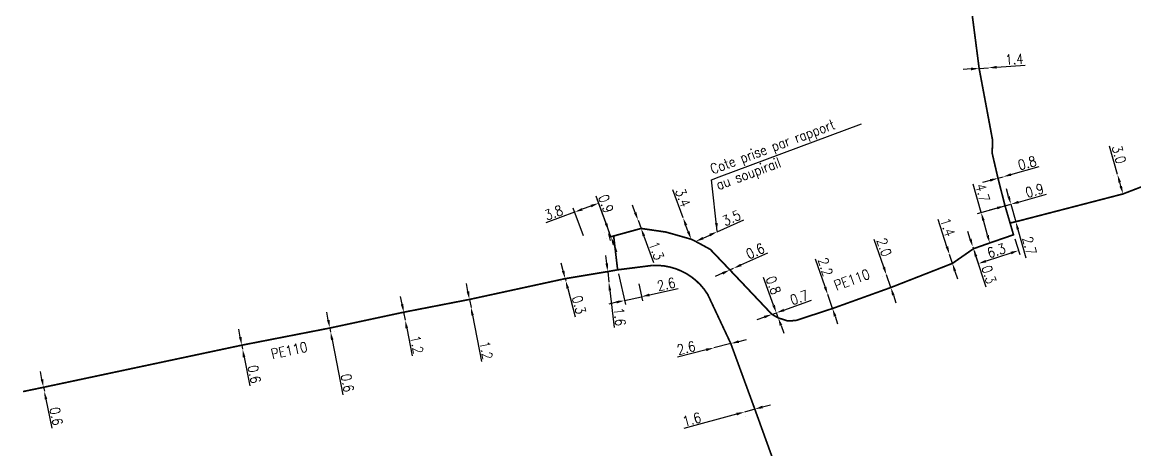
# Model space of a CAD drawing. Header units: millimetres. Extents: x 147000 to 147997, y 130417 to 131006.
# Drawn here: x 146999.9 to 147165.3, y 130639.2 to 130702.8 of the extents above; entities that cross this region are included whole.
import ezdxf
from ezdxf.enums import TextEntityAlignment as Align

# ---------------------------------------------------------------- set-up
doc = ezdxf.new("R2010")
doc.units = ezdxf.units.MM
doc.header["$PDMODE"] = 34
doc.linetypes.add('L_100_PE', pattern=[14, 10, -1.5, 1, -1.5])
doc.layers.get('0').update_dxf_attribs({"linetype": 'CONTINUOUS'})
doc.layers.get('Defpoints').update_dxf_attribs({"linetype": 'CONTINUOUS'})
doc.layers.add('L_140', color=3, linetype='CONTINUOUS')
doc.layers.add('L_340', color=7, linetype='CONTINUOUS')
doc.styles.get("Standard").update_dxf_attribs({"font": 'romans.shx', "width": 0.85})
doc.dimstyles.get("Standard").update_dxf_attribs({"dimtxt": 1.5, "dimasz": 1.2, "dimexe": 0.625, "dimexo": 0.625, "dimgap": 0.25, "dimtad": 1, "dimdec": 1, "dimzin": 0, "dimdsep": 46, "dimtxsty": 'Standard', "dimcen": -0.5, "dimadec": 0, "dimazin": 0, "dimtfac": 1, "dimtdec": 1, "dimtmove": 0, "dimatfit": 3, "dimfxl": 0, "dimtolj": 1, "dimtzin": 0, "dimarcsym": 0})

# ---------------------------------------------------------------- blocks, each defined once
blk = doc.blocks.new('L_340_07')
at = {"color": 0, "linetype": 'Continuous', "const_width": 0.25, "flags": 128}
blk.add_lwpolyline([(0, 0), (1.25, 0)], dxfattribs=at)
at = {"color": 0, "linetype": 'Continuous', "flags": 128}
blk.add_lwpolyline([(1.25, -0.5), (1.25, 0.5)], dxfattribs=at)
at = {"color": 0, "linetype": 'Continuous', "width": 0.75, "flags": 3}
for tag, p in [('DEF_LEG', (0.72, -3.47)), ('DEF_COUP', (0.72, -5.97)), ('DEF_TYPE', (0.72, -8.47))]:
    blk.add_attdef(tag, text='', height=1.2, dxfattribs=at).set_placement(p, align=Align.MIDDLE)
blk = doc.blocks.new('*D160')
at = {"layer": 'Defpoints', "color": 0, "linetype": 'Continuous', "transparency": 16777216}
for p in [(147003.04, 130648.52), (147003.16, 130647.94), (147003.16, 130647.94)]:
    blk.add_point(p, dxfattribs=at)
at = {"layer": 'L_140', "color": 0, "linetype": 'Continuous', "lineweight": -2, "transparency": 16777216}
for p, q in [((147002.81, 130649.7), (147002.58, 130650.88)), ((147003.04, 130648.52), (147003.16, 130647.94)), ((147003.39, 130646.76), (147004.25, 130642.47))]:
    blk.add_line(p, q, dxfattribs=at)
at = {"layer": 'L_140', "color": 0, "linetype": 'Continuous', "transparency": 16777216}
for points in [[(147003.01, 130649.74), (147002.62, 130649.66), (147003.04, 130648.52)], [(147003.59, 130646.8), (147003.2, 130646.72), (147003.16, 130647.94)]]:
    blk.add_solid(points, dxfattribs=at)
at = {"layer": 'L_140', "color": 0, "linetype": 'Continuous', "transparency": 16777216, "insert": (147004.92, 130644.22), "char_height": 1.5, "attachment_point": 5, "rotation": 281.2178}
blk.add_mtext('\\A1;0.6', dxfattribs=at)
blk = doc.blocks.new('*D161')
at = {"layer": 'Defpoints', "color": 0, "linetype": 'Continuous', "transparency": 16777216}
for p in [(147032.52, 130654.78), (147032.64, 130654.19), (147032.64, 130654.19)]:
    blk.add_point(p, dxfattribs=at)
at = {"layer": 'L_140', "color": 0, "linetype": 'Continuous', "lineweight": -2, "transparency": 16777216}
for p, q in [((147032.29, 130655.96), (147032.06, 130657.14)), ((147032.52, 130654.78), (147032.64, 130654.19)), ((147032.87, 130653.01), (147033.7, 130648.72))]:
    blk.add_line(p, q, dxfattribs=at)
at = {"layer": 'L_140', "color": 0, "linetype": 'Continuous', "transparency": 16777216}
for points in [[(147032.49, 130656), (147032.1, 130655.92), (147032.52, 130654.78)], [(147033.06, 130653.05), (147032.67, 130652.97), (147032.64, 130654.19)]]:
    blk.add_solid(points, dxfattribs=at)
at = {"layer": 'L_140', "color": 0, "linetype": 'Continuous', "transparency": 16777216, "insert": (147034.38, 130650.47), "char_height": 1.5, "attachment_point": 5, "rotation": 281.0274}
blk.add_mtext('\\A1;0.6', dxfattribs=at)
blk = doc.blocks.new('*D162')
at = {"layer": 'Defpoints', "color": 0, "linetype": 'Continuous', "transparency": 16777216}
for p in [(147045.62, 130657.33), (147045.73, 130656.74), (147045.73, 130656.74)]:
    blk.add_point(p, dxfattribs=at)
at = {"layer": 'L_140', "color": 0, "linetype": 'Continuous', "lineweight": -2, "transparency": 16777216}
for p, q in [((147045.39, 130658.51), (147045.16, 130659.69)), ((147045.62, 130657.33), (147045.73, 130656.74)), ((147046.23, 130657.45), (147046.23, 130657.45)), ((147045.96, 130655.56), (147047.55, 130647.42)), ((147046.35, 130656.86), (147046.35, 130656.86))]:
    blk.add_line(p, q, dxfattribs=at)
at = {"layer": 'L_140', "color": 0, "linetype": 'Continuous', "transparency": 16777216}
for points in [[(147045.58, 130658.55), (147045.19, 130658.47), (147045.62, 130657.33)], [(147046.16, 130655.6), (147045.77, 130655.53), (147045.73, 130656.74)]]:
    blk.add_solid(points, dxfattribs=at)
at = {"layer": 'L_140', "color": 0, "linetype": 'Continuous', "transparency": 16777216, "insert": (147048.23, 130649.17), "char_height": 1.5, "attachment_point": 5, "rotation": 281.0274}
blk.add_mtext('\\A1;0.6', dxfattribs=at)
blk = doc.blocks.new('*D169')
at = {"layer": 'Defpoints', "color": 0, "linetype": 'Continuous', "transparency": 16777216}
for p in [(147137.76, 130668.27), (147137.76, 130668.27), (147138.2, 130666.94)]:
    blk.add_point(p, dxfattribs=at)
at = {"layer": 'L_140', "color": 0, "linetype": 'Continuous', "lineweight": -2, "transparency": 16777216}
for p, q in [((147137.39, 130669.41), (147136.06, 130673.44)), ((147138.2, 130666.94), (147137.76, 130668.27)), ((147138.57, 130665.8), (147138.95, 130664.66))]:
    blk.add_line(p, q, dxfattribs=at)
at = {"layer": 'L_140', "color": 0, "linetype": 'Continuous', "transparency": 16777216}
for points in [[(147137.58, 130669.47), (147137.2, 130669.35), (147137.76, 130668.27)], [(147138.76, 130665.86), (147138.38, 130665.74), (147138.2, 130666.94)]]:
    blk.add_solid(points, dxfattribs=at)
at = {"layer": 'L_140', "color": 0, "linetype": 'Continuous', "transparency": 16777216, "insert": (147137.49, 130672.31), "char_height": 1.5, "attachment_point": 5, "rotation": 288.2058}
blk.add_mtext('\\A1;1.4', dxfattribs=at)
blk = doc.blocks.new('*D170')
at = {"layer": 'Defpoints', "color": 0, "linetype": 'Continuous', "transparency": 16777216}
for p in [(147141.23, 130669.41), (147141.23, 130669.41), (147141.33, 130669.12)]:
    blk.add_point(p, dxfattribs=at)
at = {"layer": 'L_140', "color": 0, "linetype": 'Continuous', "lineweight": -2, "transparency": 16777216}
for p, q in [((147140.86, 130670.55), (147140.49, 130671.69)), ((147141.23, 130669.41), (147141.33, 130669.12)), ((147141.7, 130667.98), (147143.17, 130663.47))]:
    blk.add_line(p, q, dxfattribs=at)
at = {"layer": 'L_140', "color": 0, "linetype": 'Continuous', "transparency": 16777216}
for points in [[(147141.05, 130670.61), (147140.67, 130670.49), (147141.23, 130669.41)], [(147141.89, 130668.04), (147141.51, 130667.92), (147141.33, 130669.12)]]:
    blk.add_solid(points, dxfattribs=at)
at = {"layer": 'L_140', "color": 0, "linetype": 'Continuous', "transparency": 16777216, "insert": (147143.63, 130665.28), "char_height": 1.5, "attachment_point": 5, "rotation": 288.0237}
blk.add_mtext('\\A1;0.3', dxfattribs=at)
blk = doc.blocks.new('*D171')
at = {"layer": 'Defpoints', "color": 0, "linetype": 'Continuous', "transparency": 16777216}
for p in [(147146.89, 130675.73), (147142.47, 130674.49), (147143.74, 130669.97)]:
    blk.add_point(p, dxfattribs=at)
at = {"layer": 'L_140', "color": 0, "linetype": 'Continuous', "lineweight": -2, "transparency": 16777216}
for p, q in [((147142.47, 130674.49), (147141.29, 130678.7)), ((147146.28, 130675.56), (147141.87, 130674.32)), ((147143.42, 130671.12), (147142.8, 130673.34))]:
    blk.add_line(p, q, dxfattribs=at)
at = {"layer": 'L_140', "color": 0, "linetype": 'Continuous', "transparency": 16777216}
for points in [[(147142.99, 130673.39), (147142.61, 130673.28), (147142.47, 130674.49)], [(147143.61, 130671.17), (147143.23, 130671.07), (147143.74, 130669.97)]]:
    blk.add_solid(points, dxfattribs=at)
at = {"layer": 'L_140', "color": 0, "linetype": 'Continuous', "transparency": 16777216, "insert": (147142.69, 130677.44), "char_height": 1.5, "attachment_point": 5, "rotation": 285.6737}
blk.add_mtext('\\A1;4.7', dxfattribs=at)
blk = doc.blocks.new('*D172')
at = {"layer": 'Defpoints', "color": 0, "linetype": 'Continuous', "transparency": 16777216}
for p in [(147147.28, 130671.19), (147141.23, 130669.41), (147142.05, 130666.9)]:
    blk.add_point(p, dxfattribs=at)
at = {"layer": 'L_140', "color": 0, "linetype": 'Continuous', "lineweight": -2, "transparency": 16777216}
for p, q in [((147147.47, 130670.6), (147148.23, 130668.26)), ((147141.43, 130668.81), (147142.24, 130666.31)), ((147146.9, 130668.48), (147143.19, 130667.28))]:
    blk.add_line(p, q, dxfattribs=at)
at = {"layer": 'L_140', "color": 0, "linetype": 'Continuous', "transparency": 16777216}
for points in [[(147146.84, 130668.67), (147146.96, 130668.29), (147148.04, 130668.85)], [(147143.13, 130667.47), (147143.25, 130667.09), (147142.05, 130666.9)]]:
    blk.add_solid(points, dxfattribs=at)
at = {"layer": 'L_140', "color": 0, "linetype": 'Continuous', "transparency": 16777216, "insert": (147144.73, 130668.83), "char_height": 1.5, "attachment_point": 5, "rotation": 18.0237}
blk.add_mtext('\\A1;6.3', dxfattribs=at)
blk = doc.blocks.new('*D173')
at = {"layer": 'Defpoints', "color": 0, "linetype": 'Continuous', "transparency": 16777216}
for p in [(147146.89, 130675.73), (147146.89, 130675.73), (147147.62, 130673.13)]:
    blk.add_point(p, dxfattribs=at)
at = {"layer": 'L_140', "color": 0, "linetype": 'Continuous', "lineweight": -2, "transparency": 16777216}
for p, q in [((147146.56, 130676.88), (147146.24, 130678.04)), ((147146.89, 130675.73), (147147.62, 130673.13)), ((147147.94, 130671.97), (147149.12, 130667.76))]:
    blk.add_line(p, q, dxfattribs=at)
at = {"layer": 'L_140', "color": 0, "linetype": 'Continuous', "transparency": 16777216}
for points in [[(147146.75, 130676.94), (147146.37, 130676.83), (147146.89, 130675.73)], [(147148.13, 130672.03), (147147.75, 130671.92), (147147.62, 130673.13)]]:
    blk.add_solid(points, dxfattribs=at)
at = {"layer": 'L_140', "color": 0, "linetype": 'Continuous', "transparency": 16777216, "insert": (147149.66, 130669.56), "char_height": 1.5, "attachment_point": 5, "rotation": 285.6737}
blk.add_mtext('\\A1;2.7', dxfattribs=at)
blk = doc.blocks.new('*D174')
at = {"layer": 'Defpoints', "color": 0, "linetype": 'Continuous', "transparency": 16777216}
for p in [(147146.02, 130675.49), (147146.89, 130675.73), (147146.89, 130675.73)]:
    blk.add_point(p, dxfattribs=at)
at = {"layer": 'L_140', "color": 0, "linetype": 'Continuous', "lineweight": -2, "transparency": 16777216}
for p, q in [((147148.04, 130676.05), (147152.19, 130677.22)), ((147146.02, 130675.49), (147146.89, 130675.73)), ((147144.86, 130675.16), (147143.71, 130674.84))]:
    blk.add_line(p, q, dxfattribs=at)
at = {"layer": 'L_140', "color": 0, "linetype": 'Continuous', "transparency": 16777216}
for points in [[(147144.81, 130675.35), (147144.92, 130674.97), (147146.02, 130675.49)], [(147147.99, 130676.24), (147148.1, 130675.86), (147146.89, 130675.73)]]:
    blk.add_solid(points, dxfattribs=at)
at = {"layer": 'L_140', "color": 0, "linetype": 'Continuous', "transparency": 16777216, "insert": (147150.42, 130677.76), "char_height": 1.5, "attachment_point": 5, "rotation": 15.6739}
blk.add_mtext('\\A1;0.9', dxfattribs=at)
blk = doc.blocks.new('*D175')
at = {"layer": 'Defpoints', "color": 0, "linetype": 'Continuous', "transparency": 16777216}
for p in [(147162.75, 130680.15), (147162.75, 130680.15), (147163.56, 130677.26)]:
    blk.add_point(p, dxfattribs=at)
at = {"layer": 'L_140', "color": 0, "linetype": 'Continuous', "lineweight": -2, "transparency": 16777216}
for p, q in [((147162.75, 130680.15), (147161.56, 130684.36)), ((147162.14, 130679.98), (147162.14, 130679.98)), ((147163.23, 130678.42), (147163.07, 130679)), ((147162.95, 130677.1), (147162.95, 130677.1))]:
    blk.add_line(p, q, dxfattribs=at)
at = {"layer": 'L_140', "color": 0, "linetype": 'Continuous', "transparency": 16777216}
for points in [[(147163.26, 130679.05), (147162.88, 130678.94), (147162.75, 130680.15)], [(147163.42, 130678.47), (147163.04, 130678.37), (147163.56, 130677.26)]]:
    blk.add_solid(points, dxfattribs=at)
at = {"layer": 'L_140', "color": 0, "linetype": 'Continuous', "transparency": 16777216, "insert": (147162.96, 130683.11), "char_height": 1.5, "attachment_point": 5, "rotation": 285.6733}
blk.add_mtext('\\A1;3.0', dxfattribs=at)
blk = doc.blocks.new('*D213')
at = {"layer": 'Defpoints', "color": 0, "linetype": 'Continuous', "transparency": 16777216}
for p in [(147142.17, 130695.91), (147143.56, 130696.01), (147143.56, 130696.01)]:
    blk.add_point(p, dxfattribs=at)
at = {"layer": 'L_140', "color": 0, "linetype": 'Continuous', "lineweight": -2, "transparency": 16777216}
for p, q in [((147140.97, 130695.83), (147139.77, 130695.75)), ((147142.12, 130696.54), (147142.12, 130696.54)), ((147142.17, 130695.91), (147143.56, 130696.01)), ((147143.52, 130696.63), (147143.52, 130696.63)), ((147144.76, 130696.09), (147149, 130696.39))]:
    blk.add_line(p, q, dxfattribs=at)
at = {"layer": 'L_140', "color": 0, "linetype": 'Continuous', "transparency": 16777216}
for points in [[(147140.95, 130696.03), (147140.98, 130695.63), (147142.17, 130695.91)], [(147144.75, 130696.29), (147144.77, 130695.89), (147143.56, 130696.01)]]:
    blk.add_solid(points, dxfattribs=at)
at = {"layer": 'L_140', "color": 0, "linetype": 'Continuous', "transparency": 16777216, "insert": (147147.41, 130697.28), "char_height": 1.5, "attachment_point": 5, "rotation": 3.9646}
blk.add_mtext('\\A1;1.4', dxfattribs=at)
blk = doc.blocks.new('*D217')
at = {"layer": 'Defpoints', "color": 0, "linetype": 'Continuous', "transparency": 16777216}
for p in [(147144.97, 130679.6), (147145.74, 130679.81), (147145.74, 130679.81)]:
    blk.add_point(p, dxfattribs=at)
at = {"layer": 'L_140', "color": 0, "linetype": 'Continuous', "lineweight": -2, "transparency": 16777216}
for p, q in [((147146.89, 130680.14), (147151.1, 130681.32)), ((147143.81, 130679.27), (147142.66, 130678.95)), ((147144.97, 130679.6), (147145.74, 130679.81))]:
    blk.add_line(p, q, dxfattribs=at)
at = {"layer": 'L_140', "color": 0, "linetype": 'Continuous', "transparency": 16777216}
for points in [[(147146.84, 130680.33), (147146.95, 130679.95), (147145.74, 130679.81)], [(147143.76, 130679.47), (147143.87, 130679.08), (147144.97, 130679.6)]]:
    blk.add_solid(points, dxfattribs=at)
at = {"layer": 'L_140', "color": 0, "linetype": 'Continuous', "transparency": 16777216, "insert": (147149.31, 130681.85), "char_height": 1.5, "attachment_point": 5, "rotation": 15.6737}
blk.add_mtext('\\A1;0.8', dxfattribs=at)
blk = doc.blocks.new('*D232')
at = {"layer": 'Defpoints', "color": 0, "linetype": 'Continuous', "transparency": 16777216}
for p in [(147056.59, 130659.68), (147056.82, 130658.5), (147056.82, 130658.5)]:
    blk.add_point(p, dxfattribs=at)
at = {"layer": 'L_140', "color": 0, "linetype": 'Continuous', "lineweight": -2, "transparency": 16777216}
for p, q in [((147056.37, 130660.86), (147056.14, 130662.04)), ((147056.59, 130659.68), (147056.82, 130658.5)), ((147057.05, 130657.33), (147057.85, 130653.21))]:
    blk.add_line(p, q, dxfattribs=at)
at = {"layer": 'L_140', "color": 0, "linetype": 'Continuous', "transparency": 16777216}
for points in [[(147056.56, 130660.9), (147056.17, 130660.82), (147056.59, 130659.68)], [(147057.25, 130657.36), (147056.85, 130657.29), (147056.82, 130658.5)]]:
    blk.add_solid(points, dxfattribs=at)
at = {"layer": 'L_140', "color": 0, "linetype": 'Continuous', "transparency": 16777216, "insert": (147058.55, 130654.87), "char_height": 1.5, "attachment_point": 5, "rotation": 280.9656}
blk.add_mtext('\\A1;1.2', dxfattribs=at)
blk = doc.blocks.new('*D233')
at = {"layer": 'Defpoints', "color": 0, "linetype": 'Continuous', "transparency": 16777216}
for p in [(147066.38, 130661.58), (147066.61, 130660.4), (147066.61, 130660.4)]:
    blk.add_point(p, dxfattribs=at)
at = {"layer": 'L_140', "color": 0, "linetype": 'Continuous', "lineweight": -2, "transparency": 16777216}
for p, q in [((147066.15, 130662.76), (147065.92, 130663.93)), ((147066.38, 130661.58), (147066.61, 130660.4)), ((147066.83, 130659.22), (147068.16, 130652.36))]:
    blk.add_line(p, q, dxfattribs=at)
at = {"layer": 'L_140', "color": 0, "linetype": 'Continuous', "transparency": 16777216}
for points in [[(147066.35, 130662.79), (147065.95, 130662.72), (147066.38, 130661.58)], [(147067.03, 130659.26), (147066.64, 130659.18), (147066.61, 130660.4)]]:
    blk.add_solid(points, dxfattribs=at)
at = {"layer": 'L_140', "color": 0, "linetype": 'Continuous', "transparency": 16777216, "insert": (147068.86, 130654.02), "char_height": 1.5, "attachment_point": 5, "rotation": 280.9656}
blk.add_mtext('\\A1;1.2', dxfattribs=at)
blk = doc.blocks.new('*D234')
at = {"layer": 'Defpoints', "color": 0, "linetype": 'Continuous', "transparency": 16777216}
for p in [(147080.61, 130664.67), (147080.69, 130664.38), (147080.69, 130664.38)]:
    blk.add_point(p, dxfattribs=at)
at = {"layer": 'L_140', "color": 0, "linetype": 'Continuous', "lineweight": -2, "transparency": 16777216}
for p, q in [((147080.31, 130665.83), (147080, 130666.99)), ((147080.01, 130664.51), (147080.01, 130664.51)), ((147080.09, 130664.22), (147080.09, 130664.22)), ((147080.61, 130664.67), (147080.69, 130664.38)), ((147081, 130663.21), (147082.11, 130658.99))]:
    blk.add_line(p, q, dxfattribs=at)
at = {"layer": 'L_140', "color": 0, "linetype": 'Continuous', "transparency": 16777216}
for points in [[(147080.5, 130665.88), (147080.12, 130665.77), (147080.61, 130664.67)], [(147081.19, 130663.27), (147080.8, 130663.16), (147080.69, 130664.38)]]:
    blk.add_solid(points, dxfattribs=at)
at = {"layer": 'L_140', "color": 0, "linetype": 'Continuous', "transparency": 16777216, "insert": (147082.67, 130660.77), "char_height": 1.5, "attachment_point": 5, "rotation": 284.7319}
blk.add_mtext('\\A1;0.3', dxfattribs=at)
blk = doc.blocks.new('*D235')
at = {"layer": 'Defpoints', "color": 0, "linetype": 'Continuous', "transparency": 16777216}
for p in [(147082.02, 130674.56), (147083.54, 130670.42), (147087.42, 130670.9)]:
    blk.add_point(p, dxfattribs=at)
at = {"layer": 'L_340', "color": 0, "linetype": 'Continuous', "lineweight": -2, "transparency": 16777216}
for p, q in [((147084.45, 130675.46), (147083.14, 130674.98)), ((147087.2, 130671.48), (147085.36, 130676.46)), ((147082.02, 130674.56), (147077.75, 130672.99)), ((147083.33, 130671.01), (147081.8, 130675.15))]:
    blk.add_line(p, q, dxfattribs=at)
at = {"layer": 'L_340', "color": 0, "linetype": 'Continuous', "transparency": 16777216}
for points in [[(147084.38, 130675.65), (147084.52, 130675.27), (147085.58, 130675.88)], [(147083.07, 130675.16), (147083.21, 130674.79), (147082.02, 130674.56)]]:
    blk.add_solid(points, dxfattribs=at)
at = {"layer": 'L_340', "color": 0, "linetype": 'Continuous', "transparency": 16777216, "insert": (147078.9, 130674.47), "char_height": 1.5, "attachment_point": 5, "rotation": 20.2794}
blk.add_mtext('\\A1;3.8', dxfattribs=at)
blk = doc.blocks.new('*D236')
at = {"layer": 'Defpoints', "color": 0, "linetype": 'Continuous', "transparency": 16777216}
for p in [(147087.11, 130671.74), (147087.11, 130671.74), (147087.42, 130670.9)]:
    blk.add_point(p, dxfattribs=at)
at = {"layer": 'L_340', "color": 0, "linetype": 'Continuous', "lineweight": -2, "transparency": 16777216}
for p, q in [((147086.69, 130672.86), (147085.2, 130676.91)), ((147086.52, 130671.52), (147086.52, 130671.52)), ((147086.83, 130670.68), (147086.83, 130670.68)), ((147087.42, 130670.9), (147087.11, 130671.74)), ((147087.84, 130669.77), (147088.25, 130668.64))]:
    blk.add_line(p, q, dxfattribs=at)
at = {"layer": 'L_340', "color": 0, "linetype": 'Continuous', "transparency": 16777216}
for points in [[(147086.88, 130672.93), (147086.5, 130672.8), (147087.11, 130671.74)], [(147088.02, 130669.84), (147087.65, 130669.7), (147087.42, 130670.9)]]:
    blk.add_solid(points, dxfattribs=at)
at = {"layer": 'L_340', "color": 0, "linetype": 'Continuous', "transparency": 16777216, "insert": (147086.68, 130675.8), "char_height": 1.5, "attachment_point": 5, "rotation": 290.2794}
blk.add_mtext('\\A1;0.9', dxfattribs=at)
blk = doc.blocks.new('*D237')
at = {"layer": 'Defpoints', "color": 0, "linetype": 'Continuous', "transparency": 16777216}
for p in [(147091.45, 130673.34), (147091.45, 130673.34), (147091.9, 130672.13)]:
    blk.add_point(p, dxfattribs=at)
at = {"layer": 'L_140', "color": 0, "linetype": 'Continuous', "lineweight": -2, "transparency": 16777216}
for p, q in [((147091.04, 130674.47), (147090.62, 130675.6)), ((147091.45, 130673.34), (147091.9, 130672.13)), ((147092.32, 130671), (147093.77, 130667.07))]:
    blk.add_line(p, q, dxfattribs=at)
at = {"layer": 'L_140', "color": 0, "linetype": 'Continuous', "transparency": 16777216}
for points in [[(147091.22, 130674.54), (147090.85, 130674.4), (147091.45, 130673.34)], [(147092.51, 130671.07), (147092.13, 130670.93), (147091.9, 130672.13)]]:
    blk.add_solid(points, dxfattribs=at)
at = {"layer": 'L_140', "color": 0, "linetype": 'Continuous', "transparency": 16777216, "insert": (147094.19, 130668.82), "char_height": 1.5, "attachment_point": 5, "rotation": 290.279}
blk.add_mtext('\\A1;1.3', dxfattribs=at)
blk = doc.blocks.new('*D238')
at = {"layer": 'Defpoints', "color": 0, "linetype": 'Continuous', "transparency": 16777216}
for p in [(147086.93, 130665.72), (147087.11, 130664.13), (147087.11, 130664.13)]:
    blk.add_point(p, dxfattribs=at)
at = {"layer": 'L_140', "color": 0, "linetype": 'Continuous', "lineweight": -2, "transparency": 16777216}
for p, q in [((147086.8, 130666.91), (147086.66, 130668.1)), ((147086.93, 130665.72), (147087.11, 130664.13)), ((147087.25, 130662.93), (147087.88, 130657.4))]:
    blk.add_line(p, q, dxfattribs=at)
at = {"layer": 'L_140', "color": 0, "linetype": 'Continuous', "transparency": 16777216}
for points in [[(147086.99, 130666.93), (147086.6, 130666.89), (147086.93, 130665.72)], [(147087.45, 130662.96), (147087.05, 130662.91), (147087.11, 130664.13)]]:
    blk.add_solid(points, dxfattribs=at)
at = {"layer": 'L_140', "color": 0, "linetype": 'Continuous', "transparency": 16777216, "insert": (147088.71, 130659), "char_height": 1.5, "attachment_point": 5, "rotation": 276.5144}
blk.add_mtext('\\A1;1.6', dxfattribs=at)
blk = doc.blocks.new('*D239')
at = {"layer": 'Defpoints', "color": 0, "linetype": 'Continuous', "transparency": 16777216}
for p in [(147102.72, 130654.38), (147102.72, 130654.38), (147105.24, 130655.02)]:
    blk.add_point(p, dxfattribs=at)
at = {"layer": 'L_140', "color": 0, "linetype": 'Continuous', "lineweight": -2, "transparency": 16777216}
for p, q in [((147106.41, 130655.32), (147107.57, 130655.62)), ((147101.56, 130654.09), (147097.32, 130653.01)), ((147105.24, 130655.02), (147102.72, 130654.38))]:
    blk.add_line(p, q, dxfattribs=at)
at = {"layer": 'L_140', "color": 0, "linetype": 'Continuous', "transparency": 16777216}
for points in [[(147106.36, 130655.51), (147106.46, 130655.13), (147105.24, 130655.02)], [(147101.51, 130654.28), (147101.61, 130653.89), (147102.72, 130654.38)]]:
    blk.add_solid(points, dxfattribs=at)
at = {"layer": 'L_140', "color": 0, "linetype": 'Continuous', "transparency": 16777216, "insert": (147098.61, 130654.37), "char_height": 1.5, "attachment_point": 5, "rotation": 14.2823}
blk.add_mtext('\\A1;2.6', dxfattribs=at)
blk = doc.blocks.new('*D240')
at = {"layer": 'Defpoints', "color": 0, "linetype": 'Continuous', "transparency": 16777216}
for p in [(147107.27, 130644.85), (147107.27, 130644.85), (147108.81, 130645.28)]:
    blk.add_point(p, dxfattribs=at)
at = {"layer": 'L_140', "color": 0, "linetype": 'Continuous', "lineweight": -2, "transparency": 16777216}
for p, q in [((147109.97, 130645.6), (147111.12, 130645.91)), ((147106.11, 130644.54), (147098.27, 130642.38)), ((147108.81, 130645.28), (147107.27, 130644.85)), ((147107.43, 130644.25), (147107.43, 130644.25)), ((147108.98, 130644.68), (147108.98, 130644.68))]:
    blk.add_line(p, q, dxfattribs=at)
at = {"layer": 'L_140', "color": 0, "linetype": 'Continuous', "transparency": 16777216}
for points in [[(147109.91, 130645.79), (147110.02, 130645.4), (147108.81, 130645.28)], [(147106.06, 130644.73), (147106.16, 130644.34), (147107.27, 130644.85)]]:
    blk.add_solid(points, dxfattribs=at)
at = {"layer": 'L_140', "color": 0, "linetype": 'Continuous', "transparency": 16777216, "insert": (147099.45, 130643.74), "char_height": 1.5, "attachment_point": 5, "rotation": 15.3552}
blk.add_mtext('\\A1;1.6', dxfattribs=at)
blk = doc.blocks.new('*D241')
at = {"layer": 'Defpoints', "color": 0, "linetype": 'Continuous', "transparency": 16777216}
for p in [(147098.15, 130673.71), (147098.15, 130673.71), (147099.34, 130670.53)]:
    blk.add_point(p, dxfattribs=at)
at = {"layer": 'L_140', "color": 0, "linetype": 'Continuous', "lineweight": -2, "transparency": 16777216}
for p, q in [((147098.15, 130673.71), (147096.61, 130677.87)), ((147098.92, 130671.65), (147098.57, 130672.59))]:
    blk.add_line(p, q, dxfattribs=at)
at = {"layer": 'L_140', "color": 0, "linetype": 'Continuous', "transparency": 16777216}
for points in [[(147098.76, 130672.66), (147098.38, 130672.52), (147098.15, 130673.71)], [(147099.11, 130671.72), (147098.73, 130671.58), (147099.34, 130670.53)]]:
    blk.add_solid(points, dxfattribs=at)
at = {"layer": 'L_140', "color": 0, "linetype": 'Continuous', "transparency": 16777216, "insert": (147098.11, 130676.7), "char_height": 1.5, "attachment_point": 5, "rotation": 290.4109}
blk.add_mtext('\\A1;3.4', dxfattribs=at)
blk = doc.blocks.new('*D242')
at = {"layer": 'Defpoints', "color": 0, "linetype": 'Continuous', "transparency": 16777216}
for p in [(147105.11, 130665.96), (147105.66, 130666.21), (147105.66, 130666.21)]:
    blk.add_point(p, dxfattribs=at)
at = {"layer": 'L_140', "color": 0, "linetype": 'Continuous', "lineweight": -2, "transparency": 16777216}
for p, q in [((147106.75, 130666.7), (147110.74, 130668.5)), ((147104.02, 130665.47), (147102.92, 130664.97)), ((147105.11, 130665.96), (147105.66, 130666.21))]:
    blk.add_line(p, q, dxfattribs=at)
at = {"layer": 'L_140', "color": 0, "linetype": 'Continuous', "transparency": 16777216}
for points in [[(147103.94, 130665.65), (147104.1, 130665.28), (147105.11, 130665.96)], [(147106.67, 130666.88), (147106.84, 130666.52), (147105.66, 130666.21)]]:
    blk.add_solid(points, dxfattribs=at)
at = {"layer": 'L_140', "color": 0, "linetype": 'Continuous', "transparency": 16777216, "insert": (147108.88, 130668.76), "char_height": 1.5, "attachment_point": 5, "rotation": 24.2773}
blk.add_mtext('\\A1;0.6', dxfattribs=at)
blk = doc.blocks.new('*D243')
at = {"layer": 'Defpoints', "color": 0, "linetype": 'Continuous', "transparency": 16777216}
for p in [(147111.36, 130659.36), (147112.02, 130659.59), (147112.02, 130659.59)]:
    blk.add_point(p, dxfattribs=at)
at = {"layer": 'L_140', "color": 0, "linetype": 'Continuous', "lineweight": -2, "transparency": 16777216}
for p, q in [((147113.15, 130660), (147117.26, 130661.46)), ((147110.23, 130658.96), (147109.09, 130658.56)), ((147111.36, 130659.36), (147112.02, 130659.59))]:
    blk.add_line(p, q, dxfattribs=at)
at = {"layer": 'L_140', "color": 0, "linetype": 'Continuous', "transparency": 16777216}
for points in [[(147110.16, 130659.15), (147110.29, 130658.77), (147111.36, 130659.36)], [(147113.08, 130660.19), (147113.21, 130659.81), (147112.02, 130659.59)]]:
    blk.add_solid(points, dxfattribs=at)
at = {"layer": 'L_140', "color": 0, "linetype": 'Continuous', "transparency": 16777216, "insert": (147115.43, 130661.87), "char_height": 1.5, "attachment_point": 5, "rotation": 19.5918}
blk.add_mtext('\\A1;0.7', dxfattribs=at)
blk = doc.blocks.new('*D244')
at = {"layer": 'Defpoints', "color": 0, "linetype": 'Continuous', "transparency": 16777216}
for p in [(147112.02, 130659.59), (147112.02, 130659.59), (147112.29, 130658.84)]:
    blk.add_point(p, dxfattribs=at)
at = {"layer": 'L_140', "color": 0, "linetype": 'Continuous', "lineweight": -2, "transparency": 16777216}
for p, q in [((147111.6, 130660.72), (147110.09, 130664.82)), ((147112.29, 130658.84), (147112.02, 130659.59)), ((147112.71, 130657.72), (147113.12, 130656.59))]:
    blk.add_line(p, q, dxfattribs=at)
at = {"layer": 'L_140', "color": 0, "linetype": 'Continuous', "transparency": 16777216}
for points in [[(147111.79, 130660.79), (147111.41, 130660.65), (147112.02, 130659.59)], [(147112.89, 130657.79), (147112.52, 130657.65), (147112.29, 130658.84)]]:
    blk.add_solid(points, dxfattribs=at)
at = {"layer": 'L_140', "color": 0, "linetype": 'Continuous', "transparency": 16777216, "insert": (147111.58, 130663.68), "char_height": 1.5, "attachment_point": 5, "rotation": 290.1843}
blk.add_mtext('\\A1;0.8', dxfattribs=at)
blk = doc.blocks.new('*D245')
at = {"layer": 'Defpoints', "color": 0, "linetype": 'Continuous', "transparency": 16777216}
for p in [(147119.65, 130662.31), (147119.65, 130662.31), (147120.36, 130660.23)]:
    blk.add_point(p, dxfattribs=at)
at = {"layer": 'L_140', "color": 0, "linetype": 'Continuous', "lineweight": -2, "transparency": 16777216}
for p, q in [((147119.26, 130663.45), (147117.85, 130667.58)), ((147120.36, 130660.23), (147119.65, 130662.31)), ((147120.75, 130659.09), (147121.13, 130657.96))]:
    blk.add_line(p, q, dxfattribs=at)
at = {"layer": 'L_140', "color": 0, "linetype": 'Continuous', "transparency": 16777216}
for points in [[(147119.45, 130663.51), (147119.07, 130663.38), (147119.65, 130662.31)], [(147120.94, 130659.16), (147120.56, 130659.03), (147120.36, 130660.23)]]:
    blk.add_solid(points, dxfattribs=at)
at = {"layer": 'L_140', "color": 0, "linetype": 'Continuous', "transparency": 16777216, "insert": (147119.31, 130666.41), "char_height": 1.5, "attachment_point": 5, "rotation": 288.8294}
blk.add_mtext('\\A1;2.2', dxfattribs=at)
blk = doc.blocks.new('*D246')
at = {"layer": 'Defpoints', "color": 0, "linetype": 'Continuous', "transparency": 16777216}
for p in [(147128.38, 130665.24), (147128.38, 130665.24), (147129.03, 130663.35)]:
    blk.add_point(p, dxfattribs=at)
at = {"layer": 'L_140', "color": 0, "linetype": 'Continuous', "lineweight": -2, "transparency": 16777216}
for p, q in [((147127.99, 130666.38), (147126.58, 130670.51)), ((147127.79, 130665.04), (147127.79, 130665.04)), ((147129.03, 130663.35), (147128.38, 130665.24)), ((147128.43, 130663.15), (147128.43, 130663.15)), ((147129.41, 130662.21), (147129.8, 130661.08))]:
    blk.add_line(p, q, dxfattribs=at)
at = {"layer": 'L_140', "color": 0, "linetype": 'Continuous', "transparency": 16777216}
for points in [[(147128.18, 130666.44), (147127.8, 130666.31), (147128.38, 130665.24)], [(147129.6, 130662.28), (147129.22, 130662.15), (147129.03, 130663.35)]]:
    blk.add_solid(points, dxfattribs=at)
at = {"layer": 'L_140', "color": 0, "linetype": 'Continuous', "transparency": 16777216, "insert": (147128.04, 130669.34), "char_height": 1.5, "attachment_point": 5, "rotation": 288.8299}
blk.add_mtext('\\A1;2.0', dxfattribs=at)
blk = doc.blocks.new('*D247')
at = {"layer": 'Defpoints', "color": 0, "linetype": 'Continuous', "transparency": 16777216}
for p in [(147103.21, 130671.64), (147103.21, 130671.64), (147100.02, 130670.2)]:
    blk.add_point(p, dxfattribs=at)
at = {"layer": 'L_140', "color": 0, "linetype": 'Continuous', "lineweight": -2, "transparency": 16777216}
for p, q in [((147103.21, 130671.64), (147107.19, 130673.43)), ((147101.11, 130670.69), (147102.12, 130671.14))]:
    blk.add_line(p, q, dxfattribs=at)
at = {"layer": 'L_140', "color": 0, "linetype": 'Continuous', "transparency": 16777216}
for points in [[(147101.03, 130670.87), (147101.2, 130670.51), (147100.02, 130670.2)], [(147102.03, 130671.33), (147102.2, 130670.96), (147103.21, 130671.64)]]:
    blk.add_solid(points, dxfattribs=at)
at = {"layer": 'L_140', "color": 0, "linetype": 'Continuous', "transparency": 16777216, "insert": (147105.34, 130673.69), "char_height": 1.5, "attachment_point": 5, "rotation": 24.2772}
blk.add_mtext('\\A1;3.5', dxfattribs=at)
blk = doc.blocks.new('*D251')
at = {"layer": 'Defpoints', "color": 0, "linetype": 'Continuous', "transparency": 16777216}
for p in [(147088.41, 130665.98), (147091.4, 130664.49), (147091.97, 130661.99)]:
    blk.add_point(p, dxfattribs=at)
at = {"layer": 'L_140', "color": 0, "linetype": 'Continuous', "lineweight": -2, "transparency": 16777216}
for p, q in [((147088.54, 130665.37), (147089.56, 130660.81)), ((147091.54, 130663.88), (147092.1, 130661.38)), ((147089.43, 130661.42), (147091.97, 130661.99)), ((147093.14, 130662.26), (147097.4, 130663.21)), ((147088.26, 130661.16), (147087.09, 130660.9))]:
    blk.add_line(p, q, dxfattribs=at)
at = {"layer": 'L_140', "color": 0, "linetype": 'Continuous', "transparency": 16777216}
for points in [[(147093.09, 130662.45), (147093.18, 130662.06), (147091.97, 130661.99)], [(147088.21, 130661.36), (147088.3, 130660.97), (147089.43, 130661.42)]]:
    blk.add_solid(points, dxfattribs=at)
at = {"layer": 'L_140', "color": 0, "linetype": 'Continuous', "transparency": 16777216, "insert": (147095.64, 130663.84), "char_height": 1.5, "attachment_point": 5, "rotation": 12.6372}
blk.add_mtext('\\A1;2.6', dxfattribs=at)

msp = doc.modelspace()

# ---------------------------------------------------------------- linework, layer by layer
at = {"layer": 'L_140', "linetype": 'L_100_PE', "flags": 128}
for points in [[(147072.1, 130998.51, 0.25, 0.25, 0), (147075.23, 130984.06, 0.25, 0.25, 0), (147075.23, 130984.06, 0.25, 0.25, 0), (147076.7, 130976.38, 0.25, 0.25, 0), (147079.84, 130961.1, 0.25, 0.25, 0), (147082.63, 130947.04, 0.25, 0.25, 0), (147085.96, 130931.26, 0.25, 0.25, 0), (147090.16, 130913.3, 0.25, 0.25, 0), (147093.19, 130902.82, 0.25, 0.25, 0), (147095.75, 130894.79, 0.25, 0.25, 0), (147098.41, 130888.19, 0.25, 0.25, 0), (147100.21, 130883.74, 0.25, 0.25, 0), (147101.01, 130881.74, 0.25, 0.25, 0), (147108.73, 130862.62, 0.25, 0.25, 0), (147112.46, 130855.43, 0.25, 0.25, 0), (147115.47, 130845.72, 0.25, 0.25, 0), (147118.3, 130838.27, 0.25, 0.25, 0), (147123.61, 130824.98, 0.25, 0.25, 0), (147128.12, 130812.31, 0.25, 0.25, 0), (147128.12, 130812.31, 0.25, 0.25, 0), (147128.12, 130812.31, 0.25, 0.25, 0), (147128.12, 130812.31, 0.25, 0.25, 0), (147131.47, 130800.6, 0.25, 0.25, 0), (147132.52, 130794.24, 0.25, 0.25, 0), (147136.27, 130776.08, 0.25, 0.25, 0), (147138.39, 130765.42, 0.25, 0.25, 0), (147138.94, 130749.8, 0.25, 0.25, 0), (147139.18, 130742.98, 0.25, 0.25, 0), (147138.92, 130726.4, 0.25, 0.25, 0), (147139.31, 130721.28, 0.25, 0.25, 0), (147139.84, 130713.91, 0.25, 0.25, 0), (147142.17, 130695.91, 0.25, 0.25, 0), (147144.15, 130685.35, 0.25, 0.25, 0), (147144.15, 130685.35, 0.25, 0.25, 0), (147144.12, 130683.26, 0.25, 0.25, 0), (147144.97, 130679.6, 0.25, 0.25, 0), (147144.97, 130679.6, 0.25, 0.25, 0), (147146.02, 130675.49, 0.25, 0.25, 0), (147146.77, 130672.94, 0.25, 0.25, 0), (147147.28, 130671.19, 0.25, 0.25, 0), (147147.28, 130671.19, 0.25, 0.25, 0), (147147.28, 130671.19, 0.25, 0.25, 0), (147143.74, 130669.97, 0.25, 0.25, 0), (147141.33, 130669.12, 0.25, 0.25, 0), (147138.2, 130666.94, 0.25, 0.25, 0), (147129.03, 130663.35, 0.25, 0.25, 0), (147120.36, 130660.23, 0.25, 0.25, 0), (147114.91, 130658.45, 0.25, 0.25, 0), (147113.71, 130658.38, 0.25, 0.25, 0), (147112.29, 130658.84, 0.25, 0.25, 0), (147111.36, 130659.36, 0.25, 0.25, 0), (147105.11, 130665.96, 0.25, 0.25, 0), (147102.19, 130669.02, 0.25, 0.25, 0), (147100.02, 130670.2, 0.25, 0.25, 0), (147099.34, 130670.53, 0.25, 0.25, 0), (147095.62, 130671.59, 0.25, 0.25, 0), (147091.9, 130672.13, 0.25, 0.25, 0), (147087.82, 130671.01, 0.25, 0.25, 0), (147087.42, 130670.9, 0, 0, 0)], [(147216.29, 130697.16, 0.25, 0.25, 0), (147202.6, 130694.71, 0.25, 0.25, 0), (147195.24, 130691.12, 0.25, 0.25, 0), (147195.24, 130691.12, 0.25, 0.25, 0), (147191.35, 130688.13, 0.25, 0.25, 0), (147182.06, 130684.36, 0.25, 0.25, 0), (147163.56, 130677.26, 0.25, 0.25, 0), (147163.56, 130677.26, 0.25, 0.25, 0), (147147.62, 130673.13, 0.25, 0.25, 0), (147146.77, 130672.94, 0, 0, 0)], [(147000, 130566.67, 0.25, 0.25, 0), (147010.52, 130567.41, 0.25, 0.25, 0), (147030.52, 130569.04, 0.25, 0.25, 0), (147049.7, 130571.38, 0.25, 0.25, 0), (147059.2, 130572.51, 0.25, 0.25, 0), (147072.02, 130573.98, 0.25, 0.25, 0), (147085.47, 130575.84, 0.25, 0.25, 0), (147088.44, 130576.4, 0.25, 0.25, 0), (147099, 130577.7, 0.25, 0.25, 0), (147112.54, 130579.35, 0.25, 0.25, 0), (147113.59, 130579.48, 0.25, 0.25, 0), (147116.32, 130580.17, 0.25, 0.25, 0), (147119.73, 130581.55, 0.25, 0.25, 0), (147122.25, 130583.29, 0.25, 0.25, 0), (147123.61, 130585.16, 0.25, 0.25, 0), (147125.33, 130588.32, 0.25, 0.25, 0), (147126.27, 130591.22, 0.25, 0.25, 0), (147126.87, 130592.9, 0.25, 0.25, 0), (147127.28, 130594.74, 0.25, 0.25, 0), (147127.28, 130594.74, 0.25, 0.25, 0), (147127.28, 130594.74, 0.25, 0.25, 0), (147124.4, 130603.67, 0.25, 0.25, 0), (147120.54, 130615.02, 0.25, 0.25, 0), (147119.3, 130615.62, 0.25, 0.25, 0), (147118.97, 130616.57, 0.25, 0.25, 0), (147117.35, 130621.17, 0.25, 0.25, 0), (147115.16, 130627.7, 0.25, 0.25, 0), (147108.81, 130645.28, 0.25, 0.25, 0), (147105.24, 130655.02, 0.25, 0.25, 0), (147101.81, 130662.32, 0.25, 0.25, 0.275597), (147093.55, 130666.63, 0.25, 0.25, 0), (147088.41, 130665.98, 0.25, 0.25, 0), (147086.93, 130665.72, 0.25, 0.25, 0), (147080.61, 130664.67, 0.25, 0.25, 0), (147066.38, 130661.58, 0.25, 0.25, 0), (147056.59, 130659.68, 0.25, 0.25, 0), (147045.62, 130657.33, 0.25, 0.25, 0), (147032.52, 130654.78, 0.25, 0.25, 0), (147003.04, 130648.52, 0.25, 0.25, 0), (147000, 130647.89, 0, 0, 0)]]:
    msp.add_lwpolyline(points, format="xyseb", dxfattribs=at)
at = {"layer": 'L_140', "linetype": 'L_100_PE', "const_width": 0.25, "flags": 128}
msp.add_lwpolyline([(147087.82, 130671.01), (147088.41, 130665.98)], dxfattribs=at)

# ---------------------------------------------------------------- block references
at = {"layer": 'L_340', "xscale": 0.2, "rotation": 195.2303088791669}
msp.add_blockref('L_340_07', (147087.42, 130670.9), dxfattribs=at)

# ---------------------------------------------------------------- texts
at = {"layer": 'L_140', "linetype": 'Continuous', "width": 0.85}
for rotation, p in [(19.7911, (147120.93, 130662.88)), (11.9805, (147037.05, 130652.7))]:
    msp.add_text('PE110', height=1.5, rotation=rotation, dxfattribs=at).set_placement(p)
at = {"layer": 'L_140', "linetype": 'Continuous', "insert": (147103.57, 130677.36), "char_height": 1.5, "attachment_point": 7, "rotation": 20.4117}
msp.add_mtext('\\A1;Cote prise par rapport\\Pau soupirail', dxfattribs=at)

# ---------------------------------------------------------------- dimensions: what is measured, and where the dimension line sits
at = {"layer": 'L_140', "linetype": 'Continuous'}
for base, p1, p2, angle, picture, middle in [((147143.56, 130696.01), (147142.17, 130695.91), (147143.56, 130696.01), 183.9646, '*D213', (147147.48, 130696.28)), ((147162.75, 130680.15), (147163.56, 130677.26), (147162.75, 130680.15), 285.6733, '*D175', (147161.99, 130682.84)), ((147145.74, 130679.81), (147144.97, 130679.6), (147145.74, 130679.81), 195.6737, '*D217', (147149.58, 130680.89)), ((147142.47, 130674.49), (147143.74, 130669.97), (147146.89, 130675.73), 285.6737, '*D171', (147141.72, 130677.17)), ((147146.89, 130675.73), (147146.02, 130675.49), (147146.89, 130675.73), 195.6739, '*D174', (147150.69, 130676.8)), ((147098.15, 130673.71), (147099.34, 130670.53), (147098.15, 130673.71), 290.4109, '*D241', (147097.17, 130676.35)), ((147146.89, 130675.73), (147147.62, 130673.13), (147146.89, 130675.73), 285.6737, '*D173', (147148.69, 130669.29)), ((147091.45, 130673.34), (147091.9, 130672.13), (147091.45, 130673.34), 290.279, '*D237', (147093.25, 130668.47)), ((147137.76, 130668.27), (147138.2, 130666.94), (147137.76, 130668.27), 288.2058, '*D169', (147136.54, 130672)), ((147105.66, 130666.21), (147105.11, 130665.96), (147105.66, 130666.21), 204.2773, '*D242', (147109.29, 130667.84)), ((147128.38, 130665.24), (147129.03, 130663.35), (147128.38, 130665.24), 288.8299, '*D246', (147127.09, 130669.01)), ((147141.23, 130669.41), (147141.33, 130669.12), (147141.23, 130669.41), 288.0237, '*D170', (147142.68, 130664.97)), ((147142.05, 130666.9), (147147.28, 130671.19), (147141.23, 130669.41), 18.0237, '*D172', (147145.04, 130667.88)), ((147080.69, 130664.38), (147080.61, 130664.67), (147080.69, 130664.38), 104.7319, '*D234', (147081.7, 130660.52)), ((147087.11, 130664.13), (147086.93, 130665.72), (147087.11, 130664.13), 96.5144, '*D238', (147087.71, 130658.88)), ((147119.65, 130662.31), (147120.36, 130660.23), (147119.65, 130662.31), 288.8294, '*D245', (147118.36, 130666.08)), ((147091.97, 130661.99), (147088.41, 130665.98), (147091.4, 130664.49), 192.6372, '*D251', (147095.85, 130662.87)), ((147112.02, 130659.59), (147112.29, 130658.84), (147112.02, 130659.59), 290.1843, '*D244', (147110.64, 130663.34)), ((147066.61, 130660.4), (147066.38, 130661.58), (147066.61, 130660.4), 100.9656, '*D233', (147067.88, 130653.83)), ((147056.82, 130658.5), (147056.59, 130659.68), (147056.82, 130658.5), 100.9656, '*D232', (147057.56, 130654.68)), ((147112.02, 130659.59), (147111.36, 130659.36), (147112.02, 130659.59), 199.5918, '*D243', (147115.77, 130660.93)), ((147045.73, 130656.74), (147045.62, 130657.33), (147045.73, 130656.74), 101.0274, '*D162', (147047.25, 130648.98)), ((147032.64, 130654.19), (147032.52, 130654.78), (147032.64, 130654.19), 101.0274, '*D161', (147033.4, 130650.28)), ((147102.72, 130654.38), (147105.24, 130655.02), (147102.72, 130654.38), 14.2823, '*D239', (147098.86, 130653.4)), ((147003.16, 130647.94), (147003.04, 130648.52), (147003.16, 130647.94), 101.2178, '*D160', (147003.94, 130644.03)), ((147107.27, 130644.85), (147108.81, 130645.28), (147107.27, 130644.85), 15.3552, '*D240', (147099.71, 130642.78))]:
    dim = msp.add_linear_dim(base=base, p1=p1, p2=p2, angle=angle, dimstyle='Standard', dxfattribs=at)
    dim.commit()
    dim.dimension.update_dxf_attribs({"geometry": picture, "text_midpoint": middle, "dimtype": 160})
dim = msp.add_linear_dim(base=(147103.21, 130671.64), p1=(147100.02, 130670.2), p2=(147103.21, 130671.64), angle=204.2772, dimstyle='Standard', override={"dimscale": 1, "dimlfac": 1, "dimlunit": 2}, dxfattribs=at)
dim.commit()
dim.dimension.update_dxf_attribs({"geometry": '*D247', "text_midpoint": (147105.75, 130672.78), "dimtype": 160})
at = {"layer": 'L_340', "linetype": 'Continuous'}
for base, p2, angle, picture, middle in [((147087.11, 130671.74), (147087.11, 130671.74), 290.2794, '*D236', (147085.74, 130675.45)), ((147082.02, 130674.56), (147083.54, 130670.42), 20.2794, '*D235', (147079.24, 130673.54))]:
    dim = msp.add_linear_dim(base=base, p1=(147087.42, 130670.9), p2=p2, angle=angle, dimstyle='Standard', dxfattribs=at)
    dim.commit()
    dim.dimension.update_dxf_attribs({"geometry": picture, "text_midpoint": middle, "dimtype": 160})

# ---------------------------------------------------------------- leaders
at = {"layer": 'L_140', "linetype": 'Continuous', "annotation_type": 0, "has_hookline": 1, "hookline_direction": 0, "text_width": 22.34, "horizontal_direction": (0.937211, 0.348764, 0)}
msp.add_leader([(147103.22, 130671.73), (147102.36, 130679.38), (147103.49, 130679.8)], dimstyle='Standard', dxfattribs=at)

doc.saveas('drawing.dxf')
